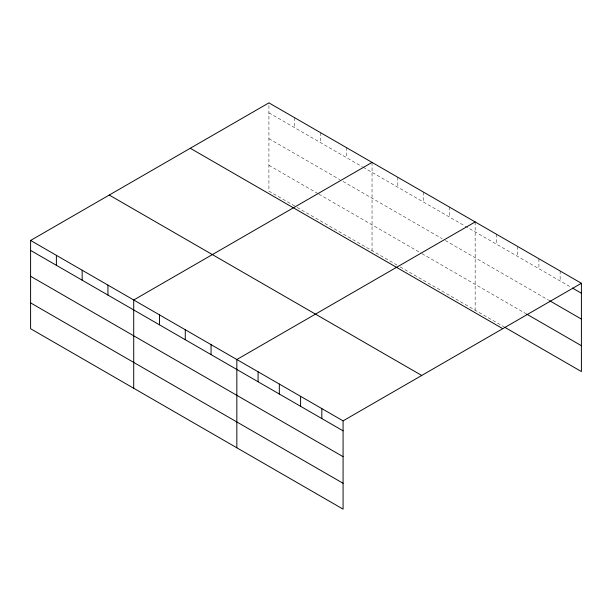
<?xml version="1.0" encoding="UTF-8"?>
<svg xmlns="http://www.w3.org/2000/svg" width="612" height="612" viewBox="0 0 612 612"><rect width="100%" height="100%" fill="white"/><g stroke="black" fill="none" stroke-linecap="round" stroke-linejoin="round"><path stroke-width="0.46" stroke-dasharray="3.06 2.29" d="M294.701 206.014L268.92 191.135L268.92 102.862M268.92 112.83L362.373 166.785M363.176 167.244L571.593 287.571M268.92 138.672L339.813 179.599M343.041 181.458L442.124 238.672M445.352 240.531L548.712 300.201M268.92 165.294L318.064 193.667M318.867 194.134L421.178 253.2M421.989 253.666L525.83 313.619M297.118 207.414L397.815 265.554M400.233 266.947L503.76 326.716M560.148 271.001L560.148 280.969M538.904 258.738L538.904 268.699M517.653 246.468L517.653 256.436M496.409 234.197L496.409 244.165M475.157 221.934L475.157 310.207M449.376 207.047L449.376 217.015M423.596 192.168L423.596 202.128M397.815 177.281L397.815 187.249M372.042 162.402L372.042 250.668M346.262 147.515L346.262 157.483M320.481 132.628L320.481 142.596M294.701 117.749L294.701 127.717"/><path stroke-width="0.92" d="M343.08 456.674L343.08 420.865L30.6 240.455L30.6 328.728L343.08 509.138L343.08 456.674L30.6 276.264M504.579 327.19L581.4 371.545L581.4 283.272L268.92 102.862L30.6 240.455M372.042 162.402L133.714 299.995L133.714 388.26M475.157 221.934L236.836 359.527L236.836 447.8M343.08 420.865L581.4 283.272M572.411 288.045L581.4 293.24M549.53 300.676L581.4 319.082M526.641 314.086L581.4 345.703M190.278 148.272L502.75 328.675M109.25 195.052L421.722 375.462M30.6 250.423L343.08 430.833M30.6 302.886L343.08 483.296M321.828 408.594L321.828 418.562M300.584 396.331L300.584 406.299M279.332 384.061L279.332 394.029M258.08 371.798L258.08 381.758M211.056 344.64L211.056 354.608M185.275 329.761L185.275 339.721M159.495 314.874L159.495 324.842M107.941 285.108L107.941 295.076M82.161 270.229L82.161 280.189M56.381 255.342L56.381 265.31"/></g></svg>
